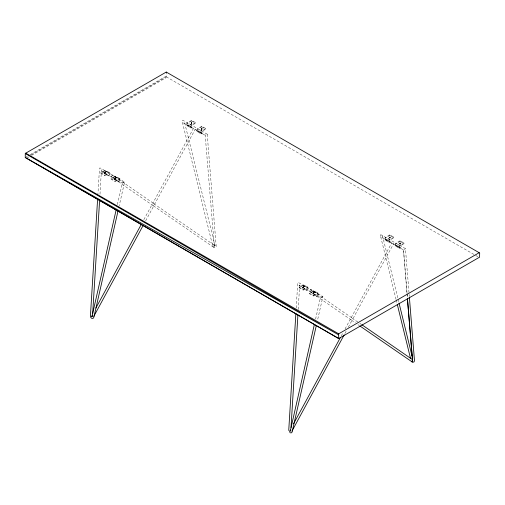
<?xml version="1.0" encoding="UTF-8"?>
<svg xmlns="http://www.w3.org/2000/svg" width="505" height="505" viewBox="0 0 505 505"><rect width="100%" height="100%" fill="white"/><g stroke="black" fill="none" stroke-linecap="round" stroke-linejoin="round"><path stroke-width="0.38" stroke-dasharray="2.52 1.89" d="M31.222 154.764L166.259 76.798L166.259 73.162M108.31 175.904L109.768 174.553L109.831 172.742L105.015 170.343C106.107 174.749 102.439 173.164 106.826 171.586L105.015 170.343L100.855 172.735L100.855 173.316L104.832 175.614L109.301 173.234L109.471 174.219L108.31 175.33L108.31 175.904L104.327 173.606L104.933 172.678A1.048 0.606 -60 0 0 105.551 171.713L105.488 171.075L104.977 170.936L100.855 173.316M118.536 181.806L119.994 180.455L120.057 178.65L115.241 176.245C116.339 180.657 112.665 179.073 117.053 177.495L115.241 176.245L111.081 178.644L111.081 179.218L115.058 181.516L119.527 179.142L119.698 180.121L118.536 181.232L118.536 181.806L114.553 179.509L115.159 178.581A1.048 0.606 -60 0 0 115.778 177.621L115.714 176.984L115.203 176.845L111.081 179.218M306.617 290.394L308.075 289.043L308.138 287.238L303.316 284.833C304.414 289.239 300.746 287.661 305.127 286.082L303.316 284.833L299.156 287.231L299.156 287.806L303.139 290.104L307.608 287.724L307.779 288.709L306.617 289.82L306.617 290.394L302.634 288.096L303.24 287.168A1.048 0.606 -60 0 0 303.858 286.202L303.795 285.565L303.284 285.426L299.156 287.806M316.843 296.296L318.301 294.945L318.365 293.14L313.548 290.741C314.647 295.147 310.973 293.563 315.36 291.985L313.548 290.741L309.388 293.134L309.388 293.708L313.365 296.006L317.834 293.632L318.005 294.617L316.843 295.722L316.843 296.296L312.86 293.998L313.466 293.07A1.048 0.606 -60 0 0 314.085 292.111L314.022 291.473L313.51 291.334L309.388 293.708M191.408 123.365C191.528 121.004 191.976 124.735 191.281 122.671M201.634 129.274C201.754 126.906 202.202 130.637 201.508 128.573M389.715 237.861C389.835 235.494 390.283 239.225 389.589 237.161M399.941 243.763C400.061 241.396 400.509 245.127 399.815 243.063M99.99 194.236L101.454 169.73M104.598 173.404L104.567 172.672M114.831 179.307L114.799 178.581M302.905 287.894L302.874 287.168M313.132 293.796L313.1 293.07M97.831 195.492L99.479 168.727L99.7 168.007L100.28 168.001L124.602 182.046L119.199 205.8M296.201 308.056L297.729 282.952L298.228 282.421L322.91 296.536L317.506 320.296M298.247 309.514L299.686 283.911M191.294 123.27L191.635 122.5M201.527 129.179L201.861 128.409M389.601 237.767L389.942 236.996M399.834 243.669L400.168 242.899M104.554 173.278L104.775 172.577M114.78 179.187L115.007 178.48M302.861 287.774L303.082 287.067M313.087 293.676L313.315 292.976M191.837 122.721L191.395 125.07L190.347 126.824L190.644 127.891L191.363 127.942L192.077 127.538L192.077 126.963L188.094 124.666L187.121 125.044L186.919 124.085L187.431 123.334L191.572 120.935L191.572 120.36L195.555 122.658L195.555 123.233L191.427 125.625L190.852 127.058A1.048 0.606 -60 0 0 191.471 127.311L192.077 126.963M202.063 128.63L201.621 130.972L200.573 132.727L201.141 133.907L202.303 133.446L202.303 132.872L198.32 130.574L197.354 130.946L194.419 128.851M390.144 237.217L389.696 239.559L388.654 241.314L388.945 242.381L389.671 242.432L390.384 242.034L390.384 241.459L386.401 239.162L385.429 239.534L385.227 238.581L385.738 237.83L389.879 235.425L389.879 234.85L393.856 237.154L393.856 237.729L389.734 240.115L389.159 241.554A1.048 0.606 -60 0 0 389.778 241.8L390.384 241.459M400.37 243.12L399.928 245.468L398.881 247.216L399.177 248.283L399.897 248.334L400.61 247.936L400.61 247.362L396.627 245.064L395.661 245.443L395.459 244.483L395.964 243.732L400.105 241.333L400.105 240.759L404.088 243.056L404.088 243.631L399.96 246.017L399.392 247.456A1.048 0.606 -60 0 0 400.01 247.702L400.61 247.362M191.338 123.144L191.414 122.526M201.564 129.046L201.64 128.428M389.639 237.634L389.721 237.015M399.872 243.543L399.947 242.918M406.998 293.203L403.482 249.943L404.215 249.262M117.343 204.607L122.431 182.987M315.575 319.103L320.435 297.622L321.458 297.237M309.66 291.126L310.518 289.718M111.353 176.636L112.211 175.229M392.669 243.202L391.912 243.227L391.785 242.798L351.234 317.62L352.13 318.327M143.856 219.656L152.1 204.462L152.201 205.005L152.87 205.226M145.667 220.818L153.937 205.585L153.432 205.832L152.876 205.314M341.304 335.857L343.185 332.391M345.066 328.932L350.331 319.229L351.114 319.703M344.928 333.464L346.802 330.005M348.305 327.234L352.061 320.309L351 319.368M396.04 299.332L380.334 235.292L380.82 234.673L405.458 248.643L409.321 296.536M405.458 248.643L404.663 249.337M104.604 172.836L105.122 172.729M114.831 178.738L115.348 178.637M302.912 287.326L303.429 287.219M313.138 293.228L313.655 293.127M104.327 173.606L105.974 171.82L105.614 170.299M302.634 288.096L304.281 286.31L303.922 284.795M207.208 134.172L216.203 246.427L215.711 247.57L214.518 247.759L213.091 246.762L212.693 245.834L182.027 120.802L182.545 120.165L183.769 120.764L207.208 134.172L205.983 135.1M214.373 246.913L205.2 135.315L205.914 134.772M114.553 179.509L116.201 177.722L115.841 176.207M312.86 293.998L314.508 292.212L314.148 290.697M191.572 120.36C189.886 121.699 185.941 122.387 186.414 125.278L190.644 127.891M195.555 122.658L191.395 125.07L189.583 123.807L191.629 122.822L191.679 123.39M202.303 132.872L201.703 133.213A1.048 0.606 -60 0 1 201.085 132.966L201.653 131.527L205.781 129.141L205.781 128.567L201.798 126.269C200.113 127.607 196.174 128.289 196.647 131.186L200.87 133.793M201.798 126.269L201.798 126.843L197.657 129.242L197.165 130.801L205.2 135.315M205.781 128.567L201.621 130.972L199.81 129.716L201.855 128.724L201.905 129.293M389.879 234.85C388.187 236.189 384.248 236.877 384.722 239.774L388.945 242.381M393.856 237.154L389.696 239.559L387.884 238.303L389.936 237.312L389.986 237.88M400.105 240.759C398.42 242.097 394.481 242.779 394.954 245.676L399.177 248.283M404.088 243.056L399.928 245.468L398.117 244.205L400.162 243.214L400.212 243.782M25.25 157.503L27.295 156.323M30.016 154.751L166.259 76.103M26.784 158.122L28.823 156.948M31.518 155.388L166.259 77.6M100.855 172.735L104.832 175.039L109.011 172.634L109.831 172.742M111.081 178.644L115.058 180.941L119.237 178.536L120.057 178.65M299.156 287.231L303.139 289.529L307.318 287.124L308.138 287.238M309.388 293.134L313.365 295.431L317.544 293.033L318.365 293.14M192.077 127.538L188.094 125.24L186.635 125.575M202.303 133.446L198.32 131.148L196.862 131.483M390.384 242.034L386.401 239.736L384.943 240.071M400.61 247.936L396.627 245.638L395.169 245.973M321.167 297.3L322.91 296.536M123.132 182.64L124.602 182.046M123.151 182.741L122.21 183.126L100.722 170.74L101.436 170.639M153.703 203.578L152.807 203.25L193.459 128.352L194.362 128.712M213.653 244.849L215.584 245.657M299.736 285.129L299.029 285.23L320.435 297.622M104.724 173.158L105.109 173.278M114.951 179.067L115.336 179.18M303.032 287.648L303.417 287.768M313.258 293.557L313.643 293.67M153.823 203.742L215.073 245.739L184.508 122.204L184.186 122.848L183.479 122.974L193.604 128.737M352.067 318.232L359.181 322.891M194.772 129.425L195.277 129.236L154.606 204.222L154.322 203.9M392.726 243.341L393.357 244.06L393.584 243.732L352.837 318.971L352.742 318.453M391.646 243.088L381.786 237.464L382.727 237.142L382.506 235.822L397.902 298.468M166.259 76.798L478.494 257.064M191.572 120.935L195.555 123.233M201.798 126.843L205.781 129.141M389.879 235.425L393.856 237.729M400.105 241.333L404.088 243.631M187.121 125.044L190.985 127.273M197.354 130.946L201.211 133.175M385.429 239.534L389.292 241.762M395.661 245.443L399.518 247.671M105.299 170.93L109.301 173.234M115.525 176.832L119.527 179.142M303.606 285.42L307.608 287.724M313.832 291.322L317.834 293.632M104.327 173.032L108.31 175.33M114.553 178.934L118.536 181.232M302.634 287.522L306.617 289.82M312.86 293.424L316.843 295.722M393.073 243.915L403.482 249.943M215.073 245.739L214.044 245.335M351.72 317.746L310.796 289.567L311.478 290.362L311.332 291.417L309.647 291.36L350.615 319.558M359.825 323.333L361.113 324.223M351.505 320.183L355.387 322.853M357.969 324.633L359.263 325.529M153.217 203.143L112.489 175.077L113.152 175.765L113.025 176.933L111.346 176.864L152.201 205.005M153.432 205.832L213.981 247.545L212.984 246.118L212.807 244.849M380.334 235.292L380.606 236.372M398.085 299.231L398.836 302.287M396.179 299.882L397.164 303.909M313.523 293.272L313.605 293.803M303.297 287.364L303.372 287.894M115.216 178.776L115.298 179.307M104.989 172.874L105.072 173.404M313.302 293.291L313.352 293.878M303.076 287.389L303.126 287.97M114.995 178.802L115.045 179.382M104.769 172.899L104.819 173.48M403.508 249.805L407.428 298.278M407.062 293.986L407.377 297.918M313.523 293.001L313.529 293.575M303.297 287.092L303.303 287.673M115.216 178.511L115.228 179.086M104.989 172.603L104.996 173.183M400.332 242.962L400.339 243.543M390.106 237.06L390.113 237.634M202.025 128.472L202.032 129.053M191.799 122.563L191.805 123.144M396.627 245.064L396.627 245.638M386.401 239.162L386.401 239.736M313.365 295.431L313.365 296.006M303.139 289.529L303.139 290.104M198.32 130.574L198.32 131.148M188.094 124.666L188.094 125.24M115.058 180.941L115.058 181.516M104.832 175.039L104.832 175.614"/><path stroke-width="0.76" d="M166.259 72.051L25.761 153.166L25.282 153.533L25.25 157.503L338.678 338.571L479.573 257.171L479.674 253.106L479.176 252.708L166.259 72.051L166.259 72.423M338.678 338.571L338.678 333.824L25.761 153.166M97.642 198.642L90.433 315.947L90.849 317.544L91.91 318.434L93.337 318.213L93.943 316.925L117.981 211.166M92.661 313.801L99.599 200.529M288.74 430.443L295.867 313.548M291.013 427.508L297.906 315.019M116.125 209.979L91.954 316.622L92.636 315.556M290.261 431.118L314.363 324.475M316.288 325.656L292.06 432.204L291.151 432.93L289.693 432.621M95.887 308.044L141.236 224.485M93.791 316.364L143.035 225.666M293.525 423.853L340.553 337.245M291.953 431.112L344.176 334.853M91.708 316.502L92.282 315.568M290.015 430.992L290.59 430.064M338.678 333.824L479.176 252.708M338.672 338.464L25.25 157.503L338.678 334.865L25.282 153.533M361.757 324.665L412.654 359.73M359.913 325.971L412.282 362.034L413.797 362.117L414.504 360.923L409.385 297.325M411.398 361.252L412.282 362.034L411.524 361.144M289.352 430.929L289.864 431.478M399.026 303.05L411.979 355.766M397.302 304.471L410.622 358.802M407.409 298.404L412.68 361.403M407.447 298.707L412.421 360.052"/></g></svg>
